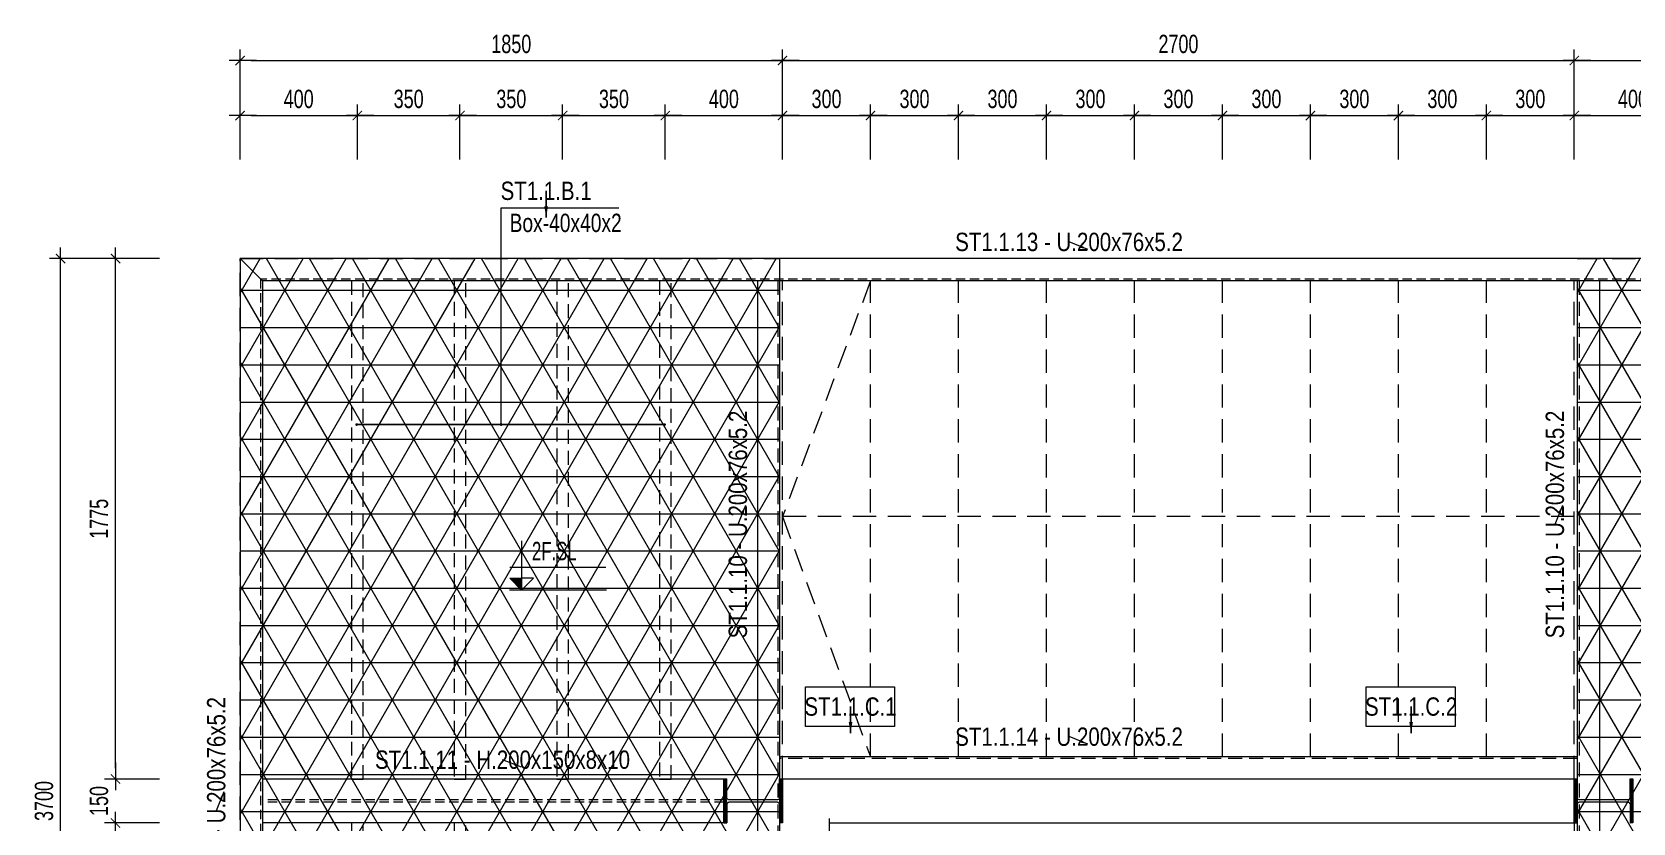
# Model space of a CAD drawing. Header units: millimetres. Extents: x 80771 to 163038, y -101774 to -59328.
# Drawn here: x 81699 to 87159, y -83876 to -81178 of the extents above; entities that cross this region are included whole.
import ezdxf
from ezdxf.enums import TextEntityAlignment as Align

# ---------------------------------------------------------------- set-up
doc = ezdxf.new("R2010")
doc.units = ezdxf.units.MM
doc.linetypes.add('HIDDEN2', pattern=[4.7625, 3.175, -1.5875])
for name, color, linetype, lineweight in [('$0$NDC_S_ANNO', 7, 'Continuous', 20), ('$0$NDC_S_DIM', 1, 'Continuous', 15), ('NDC_S-ANNO', 7, 'Continuous', 20), ('NDC_S-BEAM-NAME-VERT', 7, 'Continuous', 20), ('NDC_S-BEAM-STEL', 30, 'HIDDEN2', 18), ('NDC_S-COLS-NAME', 7, 'Continuous', 20), ('NDC_S-COLS-STEL', 2, 'Continuous', 20), ('NDC_S-DIMS', 1, 'Continuous', 15), ('NDC_S-HIDN', 8, 'HIDDEN2', 13), ('NDC_S-MARK', 1, 'Continuous', 15), ('NDC_S-TEXT-SYMB', 7, 'Continuous', 20), ('NDC_S-TEXT-VIE', 7, 'Continuous', 20), ('NDC_S_ANNO', 7, 'Continuous', 20), ('NDC_S_BEAM NAME', 7, 'Continuous', 9), ('NDC_S_CONTINUOUS', 3, 'Continuous', 20), ('NDC_S_DIM', 1, 'Continuous', 15), ('NDC_S_HATCH MATERIAL', 8, 'Continuous', 13), ('NDC_S_TEXT SYMBOL', 7, 'Continuous', 20)]:
    doc.layers.add(name, color=color, linetype=linetype, lineweight=lineweight)
doc.styles.add('$0$ARIAL', font='arial.ttf', dxfattribs={"width": 0.8})
doc.styles.add('$0$NDC_DIM', font='', dxfattribs={"width": 0.75})
doc.styles.add('ARIAL', font='arial.ttf', dxfattribs={"width": 0.8})
doc.styles.add('NDC_ANNO', font='', dxfattribs={"width": 0.8})
doc.styles.add('NDC_ARIAL', font='arial.ttf', dxfattribs={"width": 0.85})
doc.styles.add('NDC_DIM', font='', dxfattribs={"width": 0.75})
doc.styles.get('$0$NDC_DIM').set_extended_font_data('Dotum')
doc.styles.get('NDC_ANNO').set_extended_font_data('Dotum')
doc.styles.get('NDC_DIM').set_extended_font_data('Dotum')
doc.dimstyles.new('$0$NDC_dim_iso', dxfattribs={"dimtxt": 2.5, "dimasz": 1, "dimexe": 1.5, "dimexo": 2.5, "dimgap": 1, "dimtad": 1, "dimdec": 0, "dimzin": 0, "dimdsep": 46, "dimtxsty": '$0$NDC_DIM', "dimblk": '$0$DIMMARK', "dimcen": 0.09, "dimdle": 1.2, "dimclrd": 1, "dimclre": 1, "dimclrt": 3, "dimadec": 0, "dimazin": 0, "dimtfac": 1, "dimtdec": 0, "dimtix": 1, "dimtofl": 0, "dimtmove": 0, "dimatfit": 3, "dimfxl": 8, "dimfxlon": 1, "dimtolj": 1, "dimtzin": 0, "dimarcsym": 0})
doc.dimstyles.new('NDC_dim_25', dxfattribs={"dimscale": 25, "dimtxt": 2.5, "dimasz": 1.5, "dimexe": 1.5, "dimexo": 2.5, "dimgap": 1, "dimtad": 1, "dimdec": 0, "dimrnd": 0.001, "dimzin": 0, "dimdsep": 46, "dimtxsty": 'NDC_DIM', "dimblk": 'DIMMARK', "dimcen": 0, "dimdle": 1.2, "dimclrd": 256, "dimclre": 256, "dimclrt": 3, "dimadec": 0, "dimazin": 0, "dimtfac": 1, "dimtdec": 0, "dimtix": 1, "dimtofl": 0, "dimtmove": 2, "dimatfit": 3, "dimfxl": 6, "dimfxlon": 1, "dimtolj": 1, "dimtzin": 0, "dimlwd": -1, "dimlwe": -1, "dimarcsym": 0})
doc.dimstyles.new('NDC_dim_iso', dxfattribs={"dimtxt": 2.5, "dimasz": 1.5, "dimexe": 1.5, "dimexo": 1.5, "dimgap": 1, "dimtad": 1, "dimdec": 0, "dimrnd": 0.001, "dimzin": 0, "dimdsep": 46, "dimtxsty": 'NDC_DIM', "dimblk": 'DIMMARK', "dimcen": 0, "dimdle": 1.2, "dimclrd": 256, "dimclre": 256, "dimclrt": 3, "dimadec": 0, "dimazin": 0, "dimtfac": 1, "dimtdec": 0, "dimtix": 1, "dimtofl": 0, "dimtmove": 2, "dimatfit": 3, "dimfxl": 6, "dimfxlon": 1, "dimtolj": 1, "dimtzin": 0, "dimlwd": -1, "dimlwe": -1, "dimarcsym": 0})

# ---------------------------------------------------------------- blocks, each defined once
blk = doc.blocks.new('*U99')
for p, q in [((0.65, 7.48), (-1.87, 7.48)), ((0.93, 7.2), (0.93, 0.67)), ((1.24, 7.2), (1.24, 0.67)), ((1.52, 7.48), (4.04, 7.48)), ((0.65, 0.39), (-1.87, 0.39)), ((1.52, 0.39), (4.04, 0.39))]:
    blk.add_line(p, q)
for points in [[(4.04, 7.48), (4.04, 7.87), (-1.87, 7.87), (-1.87, 7.48)], [(-1.87, 0.39), (-1.87, 0), (4.04, 0), (4.04, 0.39)]]:
    blk.add_lwpolyline(points)
for centre, start, end in [((0.65, 7.2), 360, 450), ((1.52, 7.2), 90, 180), ((0.65, 0.67), 270, 360), ((1.52, 0.67), 180, 270)]:
    blk.add_arc(centre, 0.276, start, end)
blk = doc.blocks.new('*U98')
for p, q in [((0.65, 7.48), (-1.87, 7.48)), ((0.93, 7.2), (0.93, 0.67)), ((1.24, 7.2), (1.24, 0.67)), ((1.52, 7.48), (4.04, 7.48)), ((0.65, 0.39), (-1.87, 0.39)), ((1.52, 0.39), (4.04, 0.39))]:
    blk.add_line(p, q)
for points in [[(4.04, 7.48), (4.04, 7.87), (-1.87, 7.87), (-1.87, 7.48)], [(-1.87, 0.39), (-1.87, 0), (4.04, 0), (4.04, 0.39)]]:
    blk.add_lwpolyline(points)
for centre, start, end in [((0.65, 7.2), 360, 450), ((1.52, 7.2), 90, 180), ((0.65, 0.67), 270, 360), ((1.52, 0.67), 180, 270)]:
    blk.add_arc(centre, 0.276, start, end)
blk = doc.blocks.new('DIMMARK')
at = {"layer": 'NDC_S_DIM', "color": 1}
blk.add_line((-1.5, 0), (1, 0), dxfattribs=at)
at = {"layer": 'NDC_S_DIM', "color": 2, "const_width": 0.1}
blk.add_lwpolyline([(-0.42, -0.42), (0.42, 0.42)], dxfattribs=at)
blk = doc.blocks.new('*D191')
at = {"layer": 'Defpoints', "color": 0, "transparency": 16777216}
for p in [(81984, -83875.6), (82408.6, -83875.6), (82408.6, -85650.6)]:
    blk.add_point(p, dxfattribs=at)
at = {"layer": 'NDC_S_DIM', "transparency": 16777216}
for p, q in [((82134, -83875.6), (81946.5, -83875.6)), ((81984, -85613.1), (81984, -83913.1)), ((82134, -85650.6), (81946.5, -85650.6))]:
    blk.add_line(p, q, dxfattribs=at)
at = {"layer": 'NDC_S_DIM', "transparency": 16777216, "xscale": 37.5, "yscale": 37.5, "zscale": 37.5}
for p, rotation in [((81984, -83875.6), 90), ((81984, -85650.6), 270)]:
    blk.add_blockref('DIMMARK', p, dxfattribs=dict(at, rotation=rotation))
at = {"layer": 'NDC_S_DIM', "color": 3, "transparency": 16777216, "insert": (81927.7, -84763.1), "char_height": 62.5, "attachment_point": 5, "rotation": 90, "style": 'NDC_DIM'}
blk.add_mtext('\\A1;1775', dxfattribs=at)
blk = doc.blocks.new('*D192')
at = {"layer": 'Defpoints', "color": 0, "transparency": 16777216}
for p in [(81984, -83725.6), (82408.6, -83725.6), (82408.6, -83875.6)]:
    blk.add_point(p, dxfattribs=at)
at = {"layer": 'NDC_S_DIM', "transparency": 16777216}
for p, q in [((81984, -83688.1), (81984, -83650.6)), ((82134, -83725.6), (81946.5, -83725.6)), ((82134, -83875.6), (81946.5, -83875.6)), ((81984, -83913.1), (81984, -83950.6))]:
    blk.add_line(p, q, dxfattribs=at)
at = {"layer": 'NDC_S_DIM', "transparency": 16777216, "xscale": 37.5, "yscale": 37.5, "zscale": 37.5}
for p, rotation in [((81984, -83725.6), 270), ((81984, -83875.6), 90)]:
    blk.add_blockref('DIMMARK', p, dxfattribs=dict(at, rotation=rotation))
at = {"layer": 'NDC_S_DIM', "color": 3, "transparency": 16777216, "insert": (81927.7, -83800.6), "char_height": 62.5, "attachment_point": 5, "rotation": 90, "style": 'NDC_DIM'}
blk.add_mtext('\\A1;150', dxfattribs=at)
blk = doc.blocks.new('*D193')
at = {"layer": 'Defpoints', "color": 0, "transparency": 16777216}
for p in [(81984, -81950.6), (82408.6, -81950.6), (82408.6, -83725.6)]:
    blk.add_point(p, dxfattribs=at)
at = {"layer": 'NDC_S_DIM', "transparency": 16777216}
for p, q in [((82134, -81950.6), (81946.5, -81950.6)), ((81984, -83688.1), (81984, -81988.1)), ((82134, -83725.6), (81946.5, -83725.6))]:
    blk.add_line(p, q, dxfattribs=at)
at = {"layer": 'NDC_S_DIM', "transparency": 16777216, "xscale": 37.5, "yscale": 37.5, "zscale": 37.5}
for p, rotation in [((81984, -81950.6), 90), ((81984, -83725.6), 270)]:
    blk.add_blockref('DIMMARK', p, dxfattribs=dict(at, rotation=rotation))
at = {"layer": 'NDC_S_DIM', "color": 3, "transparency": 16777216, "insert": (81927.7, -82838.1), "char_height": 62.5, "attachment_point": 5, "rotation": 90, "style": 'NDC_DIM'}
blk.add_mtext('\\A1;1775', dxfattribs=at)
blk = doc.blocks.new('*D194')
at = {"layer": 'Defpoints', "color": 0, "transparency": 16777216}
for p in [(81796.5, -81950.6), (82408.6, -81950.6), (82408.6, -85650.6)]:
    blk.add_point(p, dxfattribs=at)
at = {"layer": 'NDC_S_DIM', "transparency": 16777216}
for p, q in [((81946.5, -81950.6), (81759, -81950.6)), ((81796.5, -85613.1), (81796.5, -81988.1)), ((81946.5, -85650.6), (81759, -85650.6))]:
    blk.add_line(p, q, dxfattribs=at)
at = {"layer": 'NDC_S_DIM', "transparency": 16777216, "xscale": 37.5, "yscale": 37.5, "zscale": 37.5}
for p, rotation in [((81796.5, -81950.6), 90), ((81796.5, -85650.6), 270)]:
    blk.add_blockref('DIMMARK', p, dxfattribs=dict(at, rotation=rotation))
at = {"layer": 'NDC_S_DIM', "color": 3, "transparency": 16777216, "insert": (81740.2, -83800.6), "char_height": 62.5, "attachment_point": 5, "rotation": 90, "style": 'NDC_DIM'}
blk.add_mtext('\\A1;3700', dxfattribs=at)
blk = doc.blocks.new('*D195')
at = {"layer": 'Defpoints', "color": 0, "transparency": 16777216}
for p in [(84258.6, -81275.1), (82408.6, -81950.6), (84258.6, -81950.6)]:
    blk.add_point(p, dxfattribs=at)
at = {"layer": 'NDC_S_DIM', "transparency": 16777216}
for p, q in [((82408.6, -81425.1), (82408.6, -81237.6)), ((82446.1, -81275.1), (84221.1, -81275.1)), ((84258.6, -81425.1), (84258.6, -81237.6))]:
    blk.add_line(p, q, dxfattribs=at)
at = {"layer": 'NDC_S_DIM', "transparency": 16777216, "xscale": 37.5, "yscale": 37.5, "zscale": 37.5, "rotation": 180}
blk.add_blockref('DIMMARK', (82408.6, -81275.1), dxfattribs=at)
at = {"layer": 'NDC_S_DIM', "transparency": 16777216, "xscale": 37.5, "yscale": 37.5, "zscale": 37.5}
blk.add_blockref('DIMMARK', (84258.6, -81275.1), dxfattribs=at)
at = {"layer": 'NDC_S_DIM', "color": 3, "transparency": 16777216, "insert": (83333.6, -81218.8), "char_height": 62.5, "attachment_point": 5, "style": 'NDC_DIM'}
blk.add_mtext('\\A1;1850', dxfattribs=at)
blk = doc.blocks.new('*D196')
at = {"layer": 'Defpoints', "color": 0, "transparency": 16777216}
for p in [(86958.6, -81275.1), (84258.6, -81950.6), (86958.6, -81950.6)]:
    blk.add_point(p, dxfattribs=at)
at = {"layer": 'NDC_S_DIM', "transparency": 16777216}
for p, q in [((84258.6, -81425.1), (84258.6, -81237.6)), ((84296.1, -81275.1), (86921.1, -81275.1)), ((86958.6, -81425.1), (86958.6, -81237.6))]:
    blk.add_line(p, q, dxfattribs=at)
at = {"layer": 'NDC_S_DIM', "transparency": 16777216, "xscale": 37.5, "yscale": 37.5, "zscale": 37.5, "rotation": 180}
blk.add_blockref('DIMMARK', (84258.6, -81275.1), dxfattribs=at)
at = {"layer": 'NDC_S_DIM', "transparency": 16777216, "xscale": 37.5, "yscale": 37.5, "zscale": 37.5}
blk.add_blockref('DIMMARK', (86958.6, -81275.1), dxfattribs=at)
at = {"layer": 'NDC_S_DIM', "color": 3, "transparency": 16777216, "insert": (85608.6, -81218.8), "char_height": 62.5, "attachment_point": 5, "style": 'NDC_DIM'}
blk.add_mtext('\\A1;2700', dxfattribs=at)
blk = doc.blocks.new('*D197')
at = {"layer": 'Defpoints', "color": 0, "transparency": 16777216}
for p in [(88808.6, -81275.1), (86958.6, -81950.6), (88808.6, -81950.6)]:
    blk.add_point(p, dxfattribs=at)
at = {"layer": 'NDC_S_DIM', "transparency": 16777216}
for p, q in [((86958.6, -81425.1), (86958.6, -81237.6)), ((86996.1, -81275.1), (88771.1, -81275.1)), ((88808.6, -81425.1), (88808.6, -81237.6))]:
    blk.add_line(p, q, dxfattribs=at)
at = {"layer": 'NDC_S_DIM', "transparency": 16777216, "xscale": 37.5, "yscale": 37.5, "zscale": 37.5, "rotation": 180}
blk.add_blockref('DIMMARK', (86958.6, -81275.1), dxfattribs=at)
at = {"layer": 'NDC_S_DIM', "transparency": 16777216, "xscale": 37.5, "yscale": 37.5, "zscale": 37.5}
blk.add_blockref('DIMMARK', (88808.6, -81275.1), dxfattribs=at)
at = {"layer": 'NDC_S_DIM', "color": 3, "transparency": 16777216, "insert": (87883.6, -81218.8), "char_height": 62.5, "attachment_point": 5, "style": 'NDC_DIM'}
blk.add_mtext('\\A1;1850', dxfattribs=at)
blk = doc.blocks.new('*D198')
at = {"layer": 'Defpoints', "color": 0, "transparency": 16777216}
for p in [(82808.6, -81462.6), (82408.6, -81950.6), (82808.6, -81950.6)]:
    blk.add_point(p, dxfattribs=at)
at = {"layer": 'NDC_S_DIM', "transparency": 16777216}
for p, q in [((82408.6, -81612.6), (82408.6, -81425.1)), ((82808.6, -81612.6), (82808.6, -81425.1)), ((82446.1, -81462.6), (82771.1, -81462.6))]:
    blk.add_line(p, q, dxfattribs=at)
at = {"layer": 'NDC_S_DIM', "transparency": 16777216, "xscale": 37.5, "yscale": 37.5, "zscale": 37.5, "rotation": 180}
blk.add_blockref('DIMMARK', (82408.6, -81462.6), dxfattribs=at)
at = {"layer": 'NDC_S_DIM', "transparency": 16777216, "xscale": 37.5, "yscale": 37.5, "zscale": 37.5}
blk.add_blockref('DIMMARK', (82808.6, -81462.6), dxfattribs=at)
at = {"layer": 'NDC_S_DIM', "color": 3, "transparency": 16777216, "insert": (82608.6, -81406.3), "char_height": 62.5, "attachment_point": 5, "style": 'NDC_DIM'}
blk.add_mtext('\\A1;400', dxfattribs=at)
blk = doc.blocks.new('*D199')
at = {"layer": 'Defpoints', "color": 0, "transparency": 16777216}
for p in [(83158.6, -81462.6), (82808.6, -81950.6), (83158.6, -81950.6)]:
    blk.add_point(p, dxfattribs=at)
at = {"layer": 'NDC_S_DIM', "transparency": 16777216}
for p, q in [((82808.6, -81612.6), (82808.6, -81425.1)), ((83158.6, -81612.6), (83158.6, -81425.1)), ((82846.1, -81462.6), (83121.1, -81462.6))]:
    blk.add_line(p, q, dxfattribs=at)
at = {"layer": 'NDC_S_DIM', "transparency": 16777216, "xscale": 37.5, "yscale": 37.5, "zscale": 37.5, "rotation": 180}
blk.add_blockref('DIMMARK', (82808.6, -81462.6), dxfattribs=at)
at = {"layer": 'NDC_S_DIM', "transparency": 16777216, "xscale": 37.5, "yscale": 37.5, "zscale": 37.5}
blk.add_blockref('DIMMARK', (83158.6, -81462.6), dxfattribs=at)
at = {"layer": 'NDC_S_DIM', "color": 3, "transparency": 16777216, "insert": (82983.6, -81406.3), "char_height": 62.5, "attachment_point": 5, "style": 'NDC_DIM'}
blk.add_mtext('\\A1;350', dxfattribs=at)
blk = doc.blocks.new('*D200')
at = {"layer": 'Defpoints', "color": 0, "transparency": 16777216}
for p in [(83508.6, -81462.6), (83158.6, -81950.6), (83508.6, -81950.6)]:
    blk.add_point(p, dxfattribs=at)
at = {"layer": 'NDC_S_DIM', "transparency": 16777216}
for p, q in [((83158.6, -81612.6), (83158.6, -81425.1)), ((83508.6, -81612.6), (83508.6, -81425.1)), ((83196.1, -81462.6), (83471.1, -81462.6))]:
    blk.add_line(p, q, dxfattribs=at)
at = {"layer": 'NDC_S_DIM', "transparency": 16777216, "xscale": 37.5, "yscale": 37.5, "zscale": 37.5, "rotation": 180}
blk.add_blockref('DIMMARK', (83158.6, -81462.6), dxfattribs=at)
at = {"layer": 'NDC_S_DIM', "transparency": 16777216, "xscale": 37.5, "yscale": 37.5, "zscale": 37.5}
blk.add_blockref('DIMMARK', (83508.6, -81462.6), dxfattribs=at)
at = {"layer": 'NDC_S_DIM', "color": 3, "transparency": 16777216, "insert": (83333.6, -81406.3), "char_height": 62.5, "attachment_point": 5, "style": 'NDC_DIM'}
blk.add_mtext('\\A1;350', dxfattribs=at)
blk = doc.blocks.new('*D201')
at = {"layer": 'Defpoints', "color": 0, "transparency": 16777216}
for p in [(83858.6, -81462.6), (83508.6, -81950.6), (83858.6, -81950.6)]:
    blk.add_point(p, dxfattribs=at)
at = {"layer": 'NDC_S_DIM', "transparency": 16777216}
for p, q in [((83508.6, -81612.6), (83508.6, -81425.1)), ((83858.6, -81612.6), (83858.6, -81425.1)), ((83546.1, -81462.6), (83821.1, -81462.6))]:
    blk.add_line(p, q, dxfattribs=at)
at = {"layer": 'NDC_S_DIM', "transparency": 16777216, "xscale": 37.5, "yscale": 37.5, "zscale": 37.5, "rotation": 180}
blk.add_blockref('DIMMARK', (83508.6, -81462.6), dxfattribs=at)
at = {"layer": 'NDC_S_DIM', "transparency": 16777216, "xscale": 37.5, "yscale": 37.5, "zscale": 37.5}
blk.add_blockref('DIMMARK', (83858.6, -81462.6), dxfattribs=at)
at = {"layer": 'NDC_S_DIM', "color": 3, "transparency": 16777216, "insert": (83683.6, -81406.3), "char_height": 62.5, "attachment_point": 5, "style": 'NDC_DIM'}
blk.add_mtext('\\A1;350', dxfattribs=at)
blk = doc.blocks.new('*D202')
at = {"layer": 'Defpoints', "color": 0, "transparency": 16777216}
for p in [(84258.6, -81462.6), (83858.6, -81950.6), (84258.6, -81950.6)]:
    blk.add_point(p, dxfattribs=at)
at = {"layer": 'NDC_S_DIM', "transparency": 16777216}
for p, q in [((83858.6, -81612.6), (83858.6, -81425.1)), ((84258.6, -81612.6), (84258.6, -81425.1)), ((83896.1, -81462.6), (84221.1, -81462.6))]:
    blk.add_line(p, q, dxfattribs=at)
at = {"layer": 'NDC_S_DIM', "transparency": 16777216, "xscale": 37.5, "yscale": 37.5, "zscale": 37.5, "rotation": 180}
blk.add_blockref('DIMMARK', (83858.6, -81462.6), dxfattribs=at)
at = {"layer": 'NDC_S_DIM', "transparency": 16777216, "xscale": 37.5, "yscale": 37.5, "zscale": 37.5}
blk.add_blockref('DIMMARK', (84258.6, -81462.6), dxfattribs=at)
at = {"layer": 'NDC_S_DIM', "color": 3, "transparency": 16777216, "insert": (84058.6, -81406.3), "char_height": 62.5, "attachment_point": 5, "style": 'NDC_DIM'}
blk.add_mtext('\\A1;400', dxfattribs=at)
blk = doc.blocks.new('*D203')
at = {"layer": 'Defpoints', "color": 0, "transparency": 16777216}
for p in [(84558.6, -81462.6), (84258.6, -81950.6), (84558.6, -81950.6)]:
    blk.add_point(p, dxfattribs=at)
at = {"layer": 'NDC_S_DIM', "transparency": 16777216}
for p, q in [((84258.6, -81612.6), (84258.6, -81425.1)), ((84558.6, -81612.6), (84558.6, -81425.1)), ((84296.1, -81462.6), (84521.1, -81462.6))]:
    blk.add_line(p, q, dxfattribs=at)
at = {"layer": 'NDC_S_DIM', "transparency": 16777216, "xscale": 37.5, "yscale": 37.5, "zscale": 37.5, "rotation": 180}
blk.add_blockref('DIMMARK', (84258.6, -81462.6), dxfattribs=at)
at = {"layer": 'NDC_S_DIM', "transparency": 16777216, "xscale": 37.5, "yscale": 37.5, "zscale": 37.5}
blk.add_blockref('DIMMARK', (84558.6, -81462.6), dxfattribs=at)
at = {"layer": 'NDC_S_DIM', "color": 3, "transparency": 16777216, "insert": (84408.6, -81406.3), "char_height": 62.5, "attachment_point": 5, "style": 'NDC_DIM'}
blk.add_mtext('\\A1;300', dxfattribs=at)
blk = doc.blocks.new('*D204')
at = {"layer": 'Defpoints', "color": 0, "transparency": 16777216}
for p in [(84858.6, -81462.6), (84558.6, -81950.6), (84858.6, -81950.6)]:
    blk.add_point(p, dxfattribs=at)
at = {"layer": 'NDC_S_DIM', "transparency": 16777216}
for p, q in [((84558.6, -81612.6), (84558.6, -81425.1)), ((84858.6, -81612.6), (84858.6, -81425.1)), ((84596.1, -81462.6), (84821.1, -81462.6))]:
    blk.add_line(p, q, dxfattribs=at)
at = {"layer": 'NDC_S_DIM', "transparency": 16777216, "xscale": 37.5, "yscale": 37.5, "zscale": 37.5, "rotation": 180}
blk.add_blockref('DIMMARK', (84558.6, -81462.6), dxfattribs=at)
at = {"layer": 'NDC_S_DIM', "transparency": 16777216, "xscale": 37.5, "yscale": 37.5, "zscale": 37.5}
blk.add_blockref('DIMMARK', (84858.6, -81462.6), dxfattribs=at)
at = {"layer": 'NDC_S_DIM', "color": 3, "transparency": 16777216, "insert": (84708.6, -81406.3), "char_height": 62.5, "attachment_point": 5, "style": 'NDC_DIM'}
blk.add_mtext('\\A1;300', dxfattribs=at)
blk = doc.blocks.new('*D205')
at = {"layer": 'Defpoints', "color": 0, "transparency": 16777216}
for p in [(85158.6, -81462.6), (84858.6, -81950.6), (85158.6, -81950.6)]:
    blk.add_point(p, dxfattribs=at)
at = {"layer": 'NDC_S_DIM', "transparency": 16777216}
for p, q in [((84858.6, -81612.6), (84858.6, -81425.1)), ((85158.6, -81612.6), (85158.6, -81425.1)), ((84896.1, -81462.6), (85121.1, -81462.6))]:
    blk.add_line(p, q, dxfattribs=at)
at = {"layer": 'NDC_S_DIM', "transparency": 16777216, "xscale": 37.5, "yscale": 37.5, "zscale": 37.5, "rotation": 180}
blk.add_blockref('DIMMARK', (84858.6, -81462.6), dxfattribs=at)
at = {"layer": 'NDC_S_DIM', "transparency": 16777216, "xscale": 37.5, "yscale": 37.5, "zscale": 37.5}
blk.add_blockref('DIMMARK', (85158.6, -81462.6), dxfattribs=at)
at = {"layer": 'NDC_S_DIM', "color": 3, "transparency": 16777216, "insert": (85008.6, -81406.3), "char_height": 62.5, "attachment_point": 5, "style": 'NDC_DIM'}
blk.add_mtext('\\A1;300', dxfattribs=at)
blk = doc.blocks.new('*D206')
at = {"layer": 'Defpoints', "color": 0, "transparency": 16777216}
for p in [(85458.6, -81462.6), (85158.6, -81950.6), (85458.6, -81950.6)]:
    blk.add_point(p, dxfattribs=at)
at = {"layer": 'NDC_S_DIM', "transparency": 16777216}
for p, q in [((85158.6, -81612.6), (85158.6, -81425.1)), ((85458.6, -81612.6), (85458.6, -81425.1)), ((85196.1, -81462.6), (85421.1, -81462.6))]:
    blk.add_line(p, q, dxfattribs=at)
at = {"layer": 'NDC_S_DIM', "transparency": 16777216, "xscale": 37.5, "yscale": 37.5, "zscale": 37.5, "rotation": 180}
blk.add_blockref('DIMMARK', (85158.6, -81462.6), dxfattribs=at)
at = {"layer": 'NDC_S_DIM', "transparency": 16777216, "xscale": 37.5, "yscale": 37.5, "zscale": 37.5}
blk.add_blockref('DIMMARK', (85458.6, -81462.6), dxfattribs=at)
at = {"layer": 'NDC_S_DIM', "color": 3, "transparency": 16777216, "insert": (85308.6, -81406.3), "char_height": 62.5, "attachment_point": 5, "style": 'NDC_DIM'}
blk.add_mtext('\\A1;300', dxfattribs=at)
blk = doc.blocks.new('*D207')
at = {"layer": 'Defpoints', "color": 0, "transparency": 16777216}
for p in [(85758.6, -81462.6), (85458.6, -81950.6), (85758.6, -81950.6)]:
    blk.add_point(p, dxfattribs=at)
at = {"layer": 'NDC_S_DIM', "transparency": 16777216}
for p, q in [((85458.6, -81612.6), (85458.6, -81425.1)), ((85758.6, -81612.6), (85758.6, -81425.1)), ((85496.1, -81462.6), (85721.1, -81462.6))]:
    blk.add_line(p, q, dxfattribs=at)
at = {"layer": 'NDC_S_DIM', "transparency": 16777216, "xscale": 37.5, "yscale": 37.5, "zscale": 37.5, "rotation": 180}
blk.add_blockref('DIMMARK', (85458.6, -81462.6), dxfattribs=at)
at = {"layer": 'NDC_S_DIM', "transparency": 16777216, "xscale": 37.5, "yscale": 37.5, "zscale": 37.5}
blk.add_blockref('DIMMARK', (85758.6, -81462.6), dxfattribs=at)
at = {"layer": 'NDC_S_DIM', "color": 3, "transparency": 16777216, "insert": (85608.6, -81406.3), "char_height": 62.5, "attachment_point": 5, "style": 'NDC_DIM'}
blk.add_mtext('\\A1;300', dxfattribs=at)
blk = doc.blocks.new('*D208')
at = {"layer": 'Defpoints', "color": 0, "transparency": 16777216}
for p in [(86058.6, -81462.6), (85758.6, -81950.6), (86058.6, -81950.6)]:
    blk.add_point(p, dxfattribs=at)
at = {"layer": 'NDC_S_DIM', "transparency": 16777216}
for p, q in [((85758.6, -81612.6), (85758.6, -81425.1)), ((86058.6, -81612.6), (86058.6, -81425.1)), ((85796.1, -81462.6), (86021.1, -81462.6))]:
    blk.add_line(p, q, dxfattribs=at)
at = {"layer": 'NDC_S_DIM', "transparency": 16777216, "xscale": 37.5, "yscale": 37.5, "zscale": 37.5, "rotation": 180}
blk.add_blockref('DIMMARK', (85758.6, -81462.6), dxfattribs=at)
at = {"layer": 'NDC_S_DIM', "transparency": 16777216, "xscale": 37.5, "yscale": 37.5, "zscale": 37.5}
blk.add_blockref('DIMMARK', (86058.6, -81462.6), dxfattribs=at)
at = {"layer": 'NDC_S_DIM', "color": 3, "transparency": 16777216, "insert": (85908.6, -81406.3), "char_height": 62.5, "attachment_point": 5, "style": 'NDC_DIM'}
blk.add_mtext('\\A1;300', dxfattribs=at)
blk = doc.blocks.new('*D209')
at = {"layer": 'Defpoints', "color": 0, "transparency": 16777216}
for p in [(86358.6, -81462.6), (86058.6, -81950.6), (86358.6, -81950.6)]:
    blk.add_point(p, dxfattribs=at)
at = {"layer": 'NDC_S_DIM', "transparency": 16777216}
for p, q in [((86058.6, -81612.6), (86058.6, -81425.1)), ((86358.6, -81612.6), (86358.6, -81425.1)), ((86096.1, -81462.6), (86321.1, -81462.6))]:
    blk.add_line(p, q, dxfattribs=at)
at = {"layer": 'NDC_S_DIM', "transparency": 16777216, "xscale": 37.5, "yscale": 37.5, "zscale": 37.5, "rotation": 180}
blk.add_blockref('DIMMARK', (86058.6, -81462.6), dxfattribs=at)
at = {"layer": 'NDC_S_DIM', "transparency": 16777216, "xscale": 37.5, "yscale": 37.5, "zscale": 37.5}
blk.add_blockref('DIMMARK', (86358.6, -81462.6), dxfattribs=at)
at = {"layer": 'NDC_S_DIM', "color": 3, "transparency": 16777216, "insert": (86208.6, -81406.3), "char_height": 62.5, "attachment_point": 5, "style": 'NDC_DIM'}
blk.add_mtext('\\A1;300', dxfattribs=at)
blk = doc.blocks.new('*D210')
at = {"layer": 'Defpoints', "color": 0, "transparency": 16777216}
for p in [(86658.6, -81462.6), (86358.6, -81950.6), (86658.6, -81950.6)]:
    blk.add_point(p, dxfattribs=at)
at = {"layer": 'NDC_S_DIM', "transparency": 16777216}
for p, q in [((86358.6, -81612.6), (86358.6, -81425.1)), ((86658.6, -81612.6), (86658.6, -81425.1)), ((86396.1, -81462.6), (86621.1, -81462.6))]:
    blk.add_line(p, q, dxfattribs=at)
at = {"layer": 'NDC_S_DIM', "transparency": 16777216, "xscale": 37.5, "yscale": 37.5, "zscale": 37.5, "rotation": 180}
blk.add_blockref('DIMMARK', (86358.6, -81462.6), dxfattribs=at)
at = {"layer": 'NDC_S_DIM', "transparency": 16777216, "xscale": 37.5, "yscale": 37.5, "zscale": 37.5}
blk.add_blockref('DIMMARK', (86658.6, -81462.6), dxfattribs=at)
at = {"layer": 'NDC_S_DIM', "color": 3, "transparency": 16777216, "insert": (86508.6, -81406.3), "char_height": 62.5, "attachment_point": 5, "style": 'NDC_DIM'}
blk.add_mtext('\\A1;300', dxfattribs=at)
blk = doc.blocks.new('*D211')
at = {"layer": 'Defpoints', "color": 0, "transparency": 16777216}
for p in [(87358.6, -81462.6), (86958.6, -81950.6), (87358.6, -81950.6)]:
    blk.add_point(p, dxfattribs=at)
at = {"layer": 'NDC_S_DIM', "transparency": 16777216}
for p, q in [((86958.6, -81612.6), (86958.6, -81425.1)), ((87358.6, -81612.6), (87358.6, -81425.1)), ((86996.1, -81462.6), (87321.1, -81462.6))]:
    blk.add_line(p, q, dxfattribs=at)
at = {"layer": 'NDC_S_DIM', "transparency": 16777216, "xscale": 37.5, "yscale": 37.5, "zscale": 37.5, "rotation": 180}
blk.add_blockref('DIMMARK', (86958.6, -81462.6), dxfattribs=at)
at = {"layer": 'NDC_S_DIM', "transparency": 16777216, "xscale": 37.5, "yscale": 37.5, "zscale": 37.5}
blk.add_blockref('DIMMARK', (87358.6, -81462.6), dxfattribs=at)
at = {"layer": 'NDC_S_DIM', "color": 3, "transparency": 16777216, "insert": (87158.6, -81406.3), "char_height": 62.5, "attachment_point": 5, "style": 'NDC_DIM'}
blk.add_mtext('\\A1;400', dxfattribs=at)
blk = doc.blocks.new('kata_block_CT')
at = {"layer": 'NDC_S_ANNO'}
blk.add_hatch(color=3, dxfattribs=at).paths.add_polyline_path([(0, 1.6), (-1.61, 1.6), (0, 0)])
at = {"layer": 'NDC_S_ANNO', "ltscale": 50}
h = blk.add_hatch(dxfattribs=at)
h.set_pattern_fill('ANSI31', color=256, scale=1.406, style=0)
h.paths.add_polyline_path([(0, 1.6), (0, 0), (1.61, 1.6)])
for p, q in [((-1.59, 3.14), (11.47, 3.14)), ((11.56, 0), (-1.64, 0))]:
    blk.add_line(p, q, dxfattribs=at)
for points in [[(0, 6.69), (0, 0)], [(0, 0), (-1.61, 1.6), (0, 1.6)], [(0, 0), (1.61, 1.6), (0, 1.6)]]:
    blk.add_lwpolyline(points, dxfattribs=at)
at = {"layer": 'NDC_S_ANNO', "color": 8, "ltscale": 50}
blk.add_lwpolyline([(0, 0), (-1.61, 1.6), (0, 1.6)], dxfattribs=at)
at = {"layer": 'NDC_S_TEXT SYMBOL', "color": 3, "style": 'NDC_ANNO', "width": 0.8}
blk.add_attdef('CT', (1.41, 4.07), '', height=2.5, dxfattribs=at)
blk = doc.blocks.new('$0$DIMMARK')
at = {"layer": '$0$NDC_S_DIM', "color": 1}
blk.add_line((-1.5, 0), (1, 0), dxfattribs=at)
at = {"layer": '$0$NDC_S_DIM', "color": 2, "const_width": 0.1}
blk.add_lwpolyline([(-0.42, -0.42), (0.42, 0.42)], dxfattribs=at)
blk = doc.blocks.new('*D485')
at = {"layer": 'Defpoints', "color": 0, "transparency": 16777216}
for p in [(86958.6, -81462.6), (86658.6, -81950.6), (86958.6, -81950.6)]:
    blk.add_point(p, dxfattribs=at)
at = {"layer": 'NDC_S_DIM', "transparency": 16777216}
for p, q in [((86658.6, -81612.6), (86658.6, -81425.1)), ((86958.6, -81612.6), (86958.6, -81425.1)), ((86696.1, -81462.6), (86921.1, -81462.6))]:
    blk.add_line(p, q, dxfattribs=at)
at = {"layer": 'NDC_S_DIM', "transparency": 16777216, "xscale": 37.5, "yscale": 37.5, "zscale": 37.5, "rotation": 180}
blk.add_blockref('DIMMARK', (86658.6, -81462.6), dxfattribs=at)
at = {"layer": 'NDC_S_DIM', "transparency": 16777216, "xscale": 37.5, "yscale": 37.5, "zscale": 37.5}
blk.add_blockref('DIMMARK', (86958.6, -81462.6), dxfattribs=at)
at = {"layer": 'NDC_S_DIM', "color": 3, "transparency": 16777216, "insert": (86808.6, -81406.3), "char_height": 62.5, "attachment_point": 5, "style": 'NDC_DIM'}
blk.add_mtext('\\A1;300', dxfattribs=at)
blk = doc.blocks.new('*U6')
at = {"layer": '$0$NDC_S_ANNO', "ltscale": 0.8, "style": '$0$ARIAL', "width": 0.8}
blk.add_attdef('TEN', text='', height=2.5, dxfattribs=at).set_placement((-2.58, 1.03), align=Align.MIDDLE_CENTER)
at = {"layer": '$0$NDC_S_ANNO', "ltscale": 0.8, "style": '$0$ARIAL', "width": 0.8, "flags": 1}
blk.add_attdef('CHU_THICH', text='', height=2.5, dxfattribs=at).set_placement((0, 0), align=Align.MIDDLE_CENTER)
at = {"layer": 'Defpoints'}
blk.add_leader([(0, 0), (-2.58, 1.03)], dimstyle='$0$NDC_dim_iso', override={"dimgap": 0.625, "dimtad": 0}, dxfattribs=at)
blk = doc.blocks.new('*U9')
at = {"layer": 'NDC_S-ANNO', "ltscale": 0.8, "style": 'ARIAL', "width": 0.8}
blk.add_attdef('TEN', text='', height=2.5, dxfattribs=at).set_placement((0, 3.63), align=Align.MIDDLE_CENTER)
at = {"layer": 'NDC_S-ANNO', "ltscale": 0.8, "style": 'ARIAL', "width": 0.8, "flags": 1}
blk.add_attdef('CHU_THICH', text='', height=2.5, dxfattribs=at).set_placement((0, 0), align=Align.MIDDLE_CENTER)
at = {"layer": 'Defpoints'}
blk.add_leader([(0, 0), (0, 3.63)], dimstyle='NDC_dim_iso', override={"dimgap": 0.625, "dimtad": 0}, dxfattribs=at)

msp = doc.modelspace()

# ---------------------------------------------------------------- hatches: boundary and pattern name
at = {"layer": 'NDC_S_HATCH MATERIAL'}
h = msp.add_hatch(dxfattribs=at)
h.set_pattern_fill('NET3', color=256, scale=40)
h.set_pattern_definition([(0, (144226.01, -39513.83), (0, 127), []), (60, (144226.01, -39513.83), (-109.98523, 63.5), []), (120, (144226.01, -39513.83), (-109.98523, -63.5), [])])
h.paths.add_polyline_path([(82408.6, -81950.6), (84248.6, -81950.6), (84248.6, -85650.6), (82408.6, -85650.6)])
h = msp.add_hatch(dxfattribs=at)
h.set_pattern_fill('NET3', color=256, scale=40)
h.set_pattern_definition([(0, (148786.01, -39513.83), (0, 127), []), (60, (148786.01, -39513.83), (-109.98523, 63.5), []), (120, (148786.01, -39513.83), (-109.98523, -63.5), [])])
h.paths.add_polyline_path([(86968.6, -81950.6), (88808.6, -81950.6), (88808.6, -85650.6), (86968.6, -85650.6)])
h = msp.add_hatch(dxfattribs=at)
h.set_pattern_fill('ANSI31', color=256)
h.set_pattern_definition([(45, (143222.1275, -38958.1976), (-2.24506403, 2.24506403), [])])
edge = h.paths.add_edge_path()
edge.add_line((84068.6, -83875.6), (84058.6, -83875.6))
edge.add_line((84058.6, -83875.6), (84058.6, -83725.6))
edge.add_line((84058.6, -83725.6), (84068.6, -83725.6))
edge = h.paths.add_edge_path()
edge.add_line((84241.6, -83804.6), (84075.6, -83804.6))
edge = h.paths.add_edge_path()
edge.add_line((84241.6, -83796.6), (84075.6, -83796.6))
edge = h.paths.add_edge_path(flags=16)
edge.add_line((84068.6, -83811.6), (84068.6, -83875.6))
edge = h.paths.add_edge_path()
edge.add_line((84248.6, -83811.6), (84248.6, -83875.6))
edge = h.paths.add_edge_path(flags=16)
edge.add_line((84068.6, -83789.6), (84068.6, -83725.6))
edge = h.paths.add_edge_path()
edge.add_line((84248.6, -83789.6), (84248.6, -83725.6))
edge = h.paths.add_edge_path()
edge.add_line((84248.6, -83725.6), (84258.6, -83725.6))
edge.add_line((84258.6, -83725.6), (84258.6, -83875.6))
edge.add_line((84258.6, -83875.6), (84248.6, -83875.6))
edge = h.paths.add_edge_path()
edge.add_arc((84075.6, -83811.6), 7.01, 90, 180)
edge = h.paths.add_edge_path()
edge.add_arc((84075.6, -83789.6), 7.01, 180, 270)
edge = h.paths.add_edge_path()
edge.add_arc((84241.6, -83811.6), 7.01, 0, 90)
edge = h.paths.add_edge_path()
edge.add_arc((84241.6, -83789.6), 7.01, 270, 360)
h = msp.add_hatch(dxfattribs=at)
h.set_pattern_fill('ANSI31', color=256)
h.set_pattern_definition([(45, (143822.1275, -38958.1976), (-2.24506403, 2.24506403), [])])
edge = h.paths.add_edge_path()
edge.add_line((86968.6, -83875.6), (86958.6, -83875.6))
edge.add_line((86958.6, -83875.6), (86958.6, -83725.6))
edge.add_line((86958.6, -83725.6), (86968.6, -83725.6))
edge = h.paths.add_edge_path()
edge.add_line((87141.6, -83804.6), (86975.6, -83804.6))
edge = h.paths.add_edge_path()
edge.add_line((87141.6, -83796.6), (86975.6, -83796.6))
edge = h.paths.add_edge_path(flags=16)
edge.add_line((86968.6, -83811.6), (86968.6, -83875.6))
edge = h.paths.add_edge_path()
edge.add_line((87148.6, -83811.6), (87148.6, -83875.6))
edge = h.paths.add_edge_path(flags=16)
edge.add_line((86968.6, -83789.6), (86968.6, -83725.6))
edge = h.paths.add_edge_path()
edge.add_line((87148.6, -83789.6), (87148.6, -83725.6))
edge = h.paths.add_edge_path()
edge.add_line((87148.6, -83725.6), (87158.6, -83725.6))
edge.add_line((87158.6, -83725.6), (87158.6, -83875.6))
edge.add_line((87158.6, -83875.6), (87148.6, -83875.6))
edge = h.paths.add_edge_path()
edge.add_arc((86975.6, -83811.6), 7.01, 90, 180)
edge = h.paths.add_edge_path()
edge.add_arc((86975.6, -83789.6), 7.01, 180, 270)
edge = h.paths.add_edge_path()
edge.add_arc((87141.6, -83811.6), 7.01, 0, 90)
edge = h.paths.add_edge_path()
edge.add_arc((87141.6, -83789.6), 7.01, 270, 360)

# ---------------------------------------------------------------- linework, layer by layer
at = {"layer": 'NDC_S-BEAM-STEL', "ltscale": 15}
for p, q in [((84242.6, -82026.6), (84242.6, -85574.6)), ((86974.6, -82026.6), (86974.6, -85574.6))]:
    msp.add_line(p, q, dxfattribs=at)
for points in [[(82828.6, -82026.6), (82788.6, -82026.6), (82788.6, -83725.6), (82828.6, -83725.6)], [(83178.6, -82026.6), (83138.6, -82026.6), (83138.6, -83725.6), (83178.6, -83725.6)], [(83528.6, -82026.6), (83488.6, -82026.6), (83488.6, -83725.6), (83528.6, -83725.6)], [(83878.6, -82026.6), (83838.6, -82026.6), (83838.6, -83725.6), (83878.6, -83725.6)], [(82828.6, -83875.6), (82788.6, -83875.6), (82788.6, -85574.6), (82828.6, -85574.6)], [(83178.6, -83875.6), (83138.6, -83875.6), (83138.6, -85574.6), (83178.6, -85574.6)]]:
    msp.add_lwpolyline(points, close=True, dxfattribs=at)
msp.add_lwpolyline([(86968.6, -83655.6), (84248.6, -83655.6)], dxfattribs=at)
at = {"layer": 'NDC_S-HIDN', "ltscale": 25}
for p, q in [((84258.6, -83725.6), (84258.6, -82026.6)), ((84558.6, -83649.6), (84558.6, -82026.6)), ((84858.6, -83649.6), (84858.6, -82026.6)), ((85158.6, -83649.6), (85158.6, -82026.6)), ((85458.6, -83649.6), (85458.6, -82026.6)), ((85758.6, -83649.6), (85758.6, -82026.6)), ((86058.6, -83649.6), (86058.6, -82026.6)), ((86358.6, -83649.6), (86358.6, -82026.6)), ((86658.6, -83649.6), (86658.6, -82026.6)), ((86958.6, -83725.6), (86958.6, -82026.6)), ((86958.6, -83875.6), (86958.6, -85574.6))]:
    msp.add_line(p, q, dxfattribs=at)
at = {"layer": 'NDC_S-HIDN', "ltscale": 10}
for p, q in [((84058.6, -83796.6), (82484.6, -83796.6)), ((84058.6, -83804.6), (82484.6, -83804.6))]:
    msp.add_line(p, q, dxfattribs=at)
at = {"layer": 'NDC_S-HIDN', "ltscale": 25}
msp.add_lwpolyline([(82408.6, -81950.6), (84248.6, -81950.6), (84248.6, -85650.6), (82408.6, -85650.6)], close=True, dxfattribs=at)
for points in [[(86968.6, -81950.6), (88808.6, -81950.6), (88808.6, -85650.6), (86968.6, -85650.6), (86968.6, -83725.6)], [(84558.6, -82026.6), (84258.6, -82830.4), (84558.6, -83649.6)], [(86958.6, -82830.4), (84258.6, -82830.4)]]:
    msp.add_lwpolyline(points, dxfattribs=at)
at = {"layer": 'NDC_S-HIDN', "ltscale": 10}
msp.add_lwpolyline([(84418.2, -85580.6), (88738.6, -85580.6), (88738.6, -82020.6), (82478.6, -82020.6), (82478.6, -85580.6), (84248.6, -85580.6)], dxfattribs=at)
at = {"layer": 'NDC_S-MARK'}
for points in [[(84337.4, -83411.4), (84640.6, -83411.4), (84640.6, -83547), (84337.4, -83547)], [(86248.9, -83411.4), (86552.1, -83411.4), (86552.1, -83547), (86248.9, -83547)]]:
    msp.add_lwpolyline(points, close=True, dxfattribs=at)
at = {"layer": 'NDC_S_CONTINUOUS'}
for p, q in [((82408.6, -81950.6), (82484.6, -82026.6)), ((88808.6, -81950.6), (82408.6, -81950.6)), ((82408.6, -81950.6), (82408.6, -85650.6)), ((88732.6, -82026.6), (82484.6, -82026.6)), ((82484.6, -82026.6), (82484.6, -85574.6)), ((84172.6, -82026.6), (84172.6, -85574.6)), ((84248.6, -82026.6), (84248.6, -85650.6)), ((86968.6, -82026.6), (86968.6, -85574.6)), ((87044.6, -82026.6), (87044.6, -85574.6)), ((84058.6, -83725.6), (82484.6, -83725.6)), ((84058.6, -83875.6), (82484.6, -83875.6))]:
    msp.add_line(p, q, dxfattribs=at)
for points in [[(86968.6, -83649.6), (84248.6, -83649.6)], [(84068.6, -83725.6), (84058.6, -83725.6), (84058.6, -83875.6), (84068.6, -83875.6)], [(86968.6, -83725.6), (84248.6, -83725.6)], [(84418.2, -83875.6), (86968.6, -83875.6)]]:
    msp.add_lwpolyline(points, dxfattribs=at)
at = {"layer": 'NDC_S_HATCH MATERIAL'}
msp.add_lwpolyline([(84418.2, -83966.8), (84418.2, -83921.2), (84403, -83921.2), (84433.4, -83906), (84418.2, -83906), (84418.2, -83860.4)], dxfattribs=at)

# ---------------------------------------------------------------- block references
at = {"layer": 'NDC_S-ANNO'}
ref = msp.add_blockref('kata_block_CT', (83368.7, -83081), dxfattribs=dict(at, xscale=25, yscale=25, zscale=25))
ref.add_attrib('CT', '2F.SL', (83403.9, -82979.3), dxfattribs={"layer": 'NDC_S-TEXT-SYMB', "color": 3, "height": 62.5, "style": 'NDC_ANNO', "width": 0.7})
at = {"layer": 'NDC_S-BEAM-NAME-VERT', "xscale": 24.99999999999998, "yscale": 24.99999999999998, "zscale": 24.99999999999998}
msp.add_blockref('*U9', (83452.4, -81810.1), dxfattribs=at).add_auto_attribs({'TEN': 'ST1.1.B.1'})
at = {"layer": 'NDC_S-COLS-NAME', "xscale": 25.00000000000031, "yscale": 25.00000000000031, "zscale": 25.00000000000031}
for p, values in [((84490.5, -83569.2), {'TEN': 'ST1.1.C.1'}), ((86402, -83569.2), {'TEN': 'ST1.1.C.2'})]:
    msp.add_blockref('*U9', p, dxfattribs=at).add_auto_attribs(values)
at = {"layer": 'NDC_S-COLS-STEL', "xscale": -25.40000000000001, "yscale": 25.40000000000001, "zscale": 25.4, "rotation": 270}
for name, p in [('*U99', (84058.6, -83828.1)), ('*U98', (86958.6, -83828.1))]:
    msp.add_blockref(name, p, dxfattribs=at)
at = {"layer": 'NDC_S_BEAM NAME', "xscale": 25, "yscale": 25, "zscale": 25}
for p, values in [((85300, -81919.4), {'TEN': 'ST1.1.13 - U.200x76x5.2'}), ((85300, -83606.9), {'TEN': 'ST1.1.14 - U.200x76x5.2'}), ((83368.1, -83685.4), {'TEN': 'ST1.1.11 - H.200x150x8x10'})]:
    msp.add_blockref('*U6', p, dxfattribs=at).add_auto_attribs(values)
at = {"layer": 'NDC_S_BEAM NAME', "xscale": 25, "yscale": 25, "zscale": 25, "rotation": 90}
for p, values in [((84131.9, -82793), {'TEN': 'ST1.1.10 - U.200x76x5.2'}), ((86917.9, -82793), {'TEN': 'ST1.1.10 - U.200x76x5.2'}), ((82353, -83769.7), {'TEN': 'ST1.1.12 - U.200x76x5.2'})]:
    msp.add_blockref('*U6', p, dxfattribs=at).add_auto_attribs(values)

# ---------------------------------------------------------------- texts
at = {"layer": 'NDC_S-TEXT-VIE', "style": 'NDC_ARIAL', "width": 0.75}
msp.add_text('Box-40x40x2', height=62.5, dxfattribs=at).set_placement((83327.9, -81828.7), align=Align.MIDDLE_LEFT)

# ---------------------------------------------------------------- dimensions: what is measured, and where the dimension line sits
at = {"layer": 'NDC_S_DIM'}
for base, p1, p2, picture, middle in [((84258.6, -81275.1), (82408.6, -81950.6), (84258.6, -81950.6), '*D195', (83333.6, -81218.8)), ((86958.6, -81275.1), (84258.6, -81950.6), (86958.6, -81950.6), '*D196', (85608.6, -81218.8)), ((88808.6, -81275.1), (86958.6, -81950.6), (88808.6, -81950.6), '*D197', (87883.6, -81218.8)), ((82808.6, -81462.6), (82408.6, -81950.6), (82808.6, -81950.6), '*D198', (82608.6, -81406.3)), ((83158.6, -81462.6), (82808.6, -81950.6), (83158.6, -81950.6), '*D199', (82983.6, -81406.3)), ((83508.6, -81462.6), (83158.6, -81950.6), (83508.6, -81950.6), '*D200', (83333.6, -81406.3)), ((83858.6, -81462.6), (83508.6, -81950.6), (83858.6, -81950.6), '*D201', (83683.6, -81406.3)), ((84258.6, -81462.6), (83858.6, -81950.6), (84258.6, -81950.6), '*D202', (84058.6, -81406.3)), ((84558.6, -81462.6), (84258.6, -81950.6), (84558.6, -81950.6), '*D203', (84408.6, -81406.3)), ((84858.6, -81462.6), (84558.6, -81950.6), (84858.6, -81950.6), '*D204', (84708.6, -81406.3)), ((85158.6, -81462.6), (84858.6, -81950.6), (85158.6, -81950.6), '*D205', (85008.6, -81406.3)), ((85458.6, -81462.6), (85158.6, -81950.6), (85458.6, -81950.6), '*D206', (85308.6, -81406.3)), ((85758.6, -81462.6), (85458.6, -81950.6), (85758.6, -81950.6), '*D207', (85608.6, -81406.3)), ((86058.6, -81462.6), (85758.6, -81950.6), (86058.6, -81950.6), '*D208', (85908.6, -81406.3)), ((86358.6, -81462.6), (86058.6, -81950.6), (86358.6, -81950.6), '*D209', (86208.6, -81406.3)), ((86658.6, -81462.6), (86358.6, -81950.6), (86658.6, -81950.6), '*D210', (86508.6, -81406.3)), ((86958.6, -81462.6), (86658.6, -81950.6), (86958.6, -81950.6), '*D485', (86808.6, -81406.3)), ((87358.6, -81462.6), (86958.6, -81950.6), (87358.6, -81950.6), '*D211', (87158.6, -81406.3))]:
    dim = msp.add_linear_dim(base=base, p1=p1, p2=p2, dimstyle='NDC_dim_25', dxfattribs=at)
    dim.commit()
    dim.dimension.update_dxf_attribs({"geometry": picture, "text_midpoint": middle})
for base, p1, p2, picture, middle in [((81796.5, -81950.6), (82408.6, -85650.6), (82408.6, -81950.6), '*D194', (81740.2, -83800.6)), ((81984, -81950.6), (82408.6, -83725.6), (82408.6, -81950.6), '*D193', (81927.7, -82838.1)), ((81984, -83725.6), (82408.6, -83875.6), (82408.6, -83725.6), '*D192', (81927.7, -83800.6)), ((81984, -83875.6), (82408.6, -85650.6), (82408.6, -83875.6), '*D191', (81927.7, -84763.1))]:
    dim = msp.add_linear_dim(base=base, p1=p1, p2=p2, angle=90, dimstyle='NDC_dim_25', dxfattribs=at)
    dim.commit()
    dim.dimension.update_dxf_attribs({"geometry": picture, "text_midpoint": middle})

# ---------------------------------------------------------------- leaders
at = {"layer": 'NDC_S-DIMS', "linetype": 'Continuous'}
for points, override in [([(83298.6, -82516.6), (83298.6, -81777), (83700.8, -81777)], {"dimgap": 1, "dimtad": 0, "dimldrblk": 'DotSmall'}), ([(82806.3, -82516.6), (83856.3, -82516.6)], {"dimtad": 0, "dimldrblk": 'DotSmall'}), ([(83856.3, -82516.6), (82806.3, -82516.6)], {"dimtad": 0, "dimldrblk": 'DotSmall'})]:
    msp.add_leader(points, dimstyle='NDC_dim_25', override=override, dxfattribs=at)

doc.saveas('drawing.dxf')
